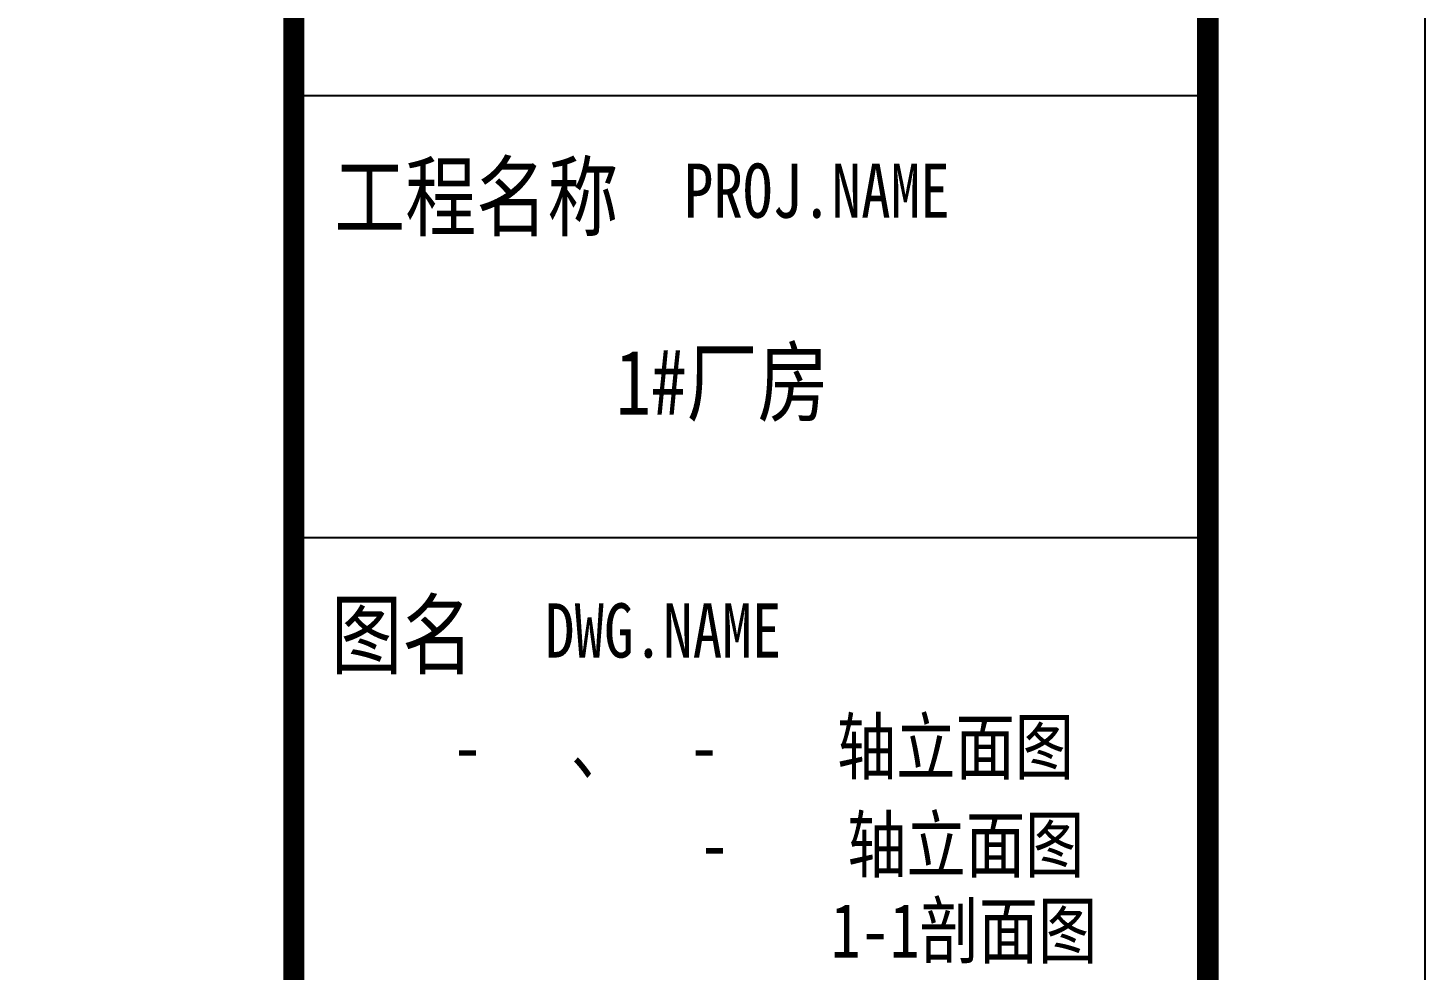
# Model space of a CAD drawing. Extents: x -266287 to 275962, y -324567 to 363765.
# Drawn here: x -84632 to -71765, y -212939 to -204259 of the extents above; entities that cross this region are included whole.
import ezdxf
from ezdxf.enums import TextEntityAlignment as Align

# ---------------------------------------------------------------- set-up
doc = ezdxf.new("R2010")
doc.units = 0
doc.header["$LTSCALE"] = 1000
doc.layers.get('0').update_dxf_attribs({"linetype": 'CONTINUOUS'})
doc.layers.add('0-TK', color=4, linetype='CONTINUOUS')
doc.layers.add('PUB_TITLE', color=4, linetype='CONTINUOUS')
doc.styles.add('-黑体', font='simhei.ttf', dxfattribs={"width": 0.8})

msp = doc.modelspace()

# ---------------------------------------------------------------- linework, layer by layer
at = {"layer": '0-TK'}
for p, q in [((-82183.49798, -204881.28097), (-73764.58828, -204881.28097)), ((-82183.49798, -208952.20634), (-73764.58828, -208952.20634))]:
    msp.add_line(p, q, dxfattribs=at)
at = {"layer": '0-TK', "const_width": 191.9817}
msp.add_lwpolyline([(-82183.49798, -238566.69496), (-82183.49798, -158566.69496)], dxfattribs=at)
at = {"layer": 'PUB_TITLE'}
msp.add_lwpolyline([(-220364.58828, -240566.69496), (-71764.58828, -240566.69496), (-71764.58828, -156566.69496), (-220364.58828, -156566.69496)], close=True, dxfattribs=at)
at = {"layer": 'PUB_TITLE', "const_width": 200}
msp.add_lwpolyline([(-215364.58828, -238566.69496), (-73764.58828, -238566.69496), (-73764.58828, -158566.69496), (-215364.58828, -158566.69496)], close=True, dxfattribs=at)

# ---------------------------------------------------------------- texts
at = {"style": '-黑体', "width": 0.8}
for s, height, p in [('工程名称', 600, (-81811.89923, -205813.99986)), ('PROJ.NAME', 500, (-78591.36505, -205758.00458)), ('1#厂房', 600, (-79219.55026, -207523.05767)), ('图名', 600, (-81840.38843, -209849.08967)), ('DWG.NAME', 500, (-79870.24781, -209809.66901)), ('   -   、  -    轴立面图', 500, (-81535.37349, -210880.95057)), ('    -    轴立面图', 500, (-79534.06532, -211782.16966)), ('1-1剖面图', 500, (-77236.99408, -212574.19365))]:
    msp.add_text(s, height=height, dxfattribs=at).set_placement(p, align=Align.MIDDLE_LEFT)

doc.saveas('drawing.dxf')
